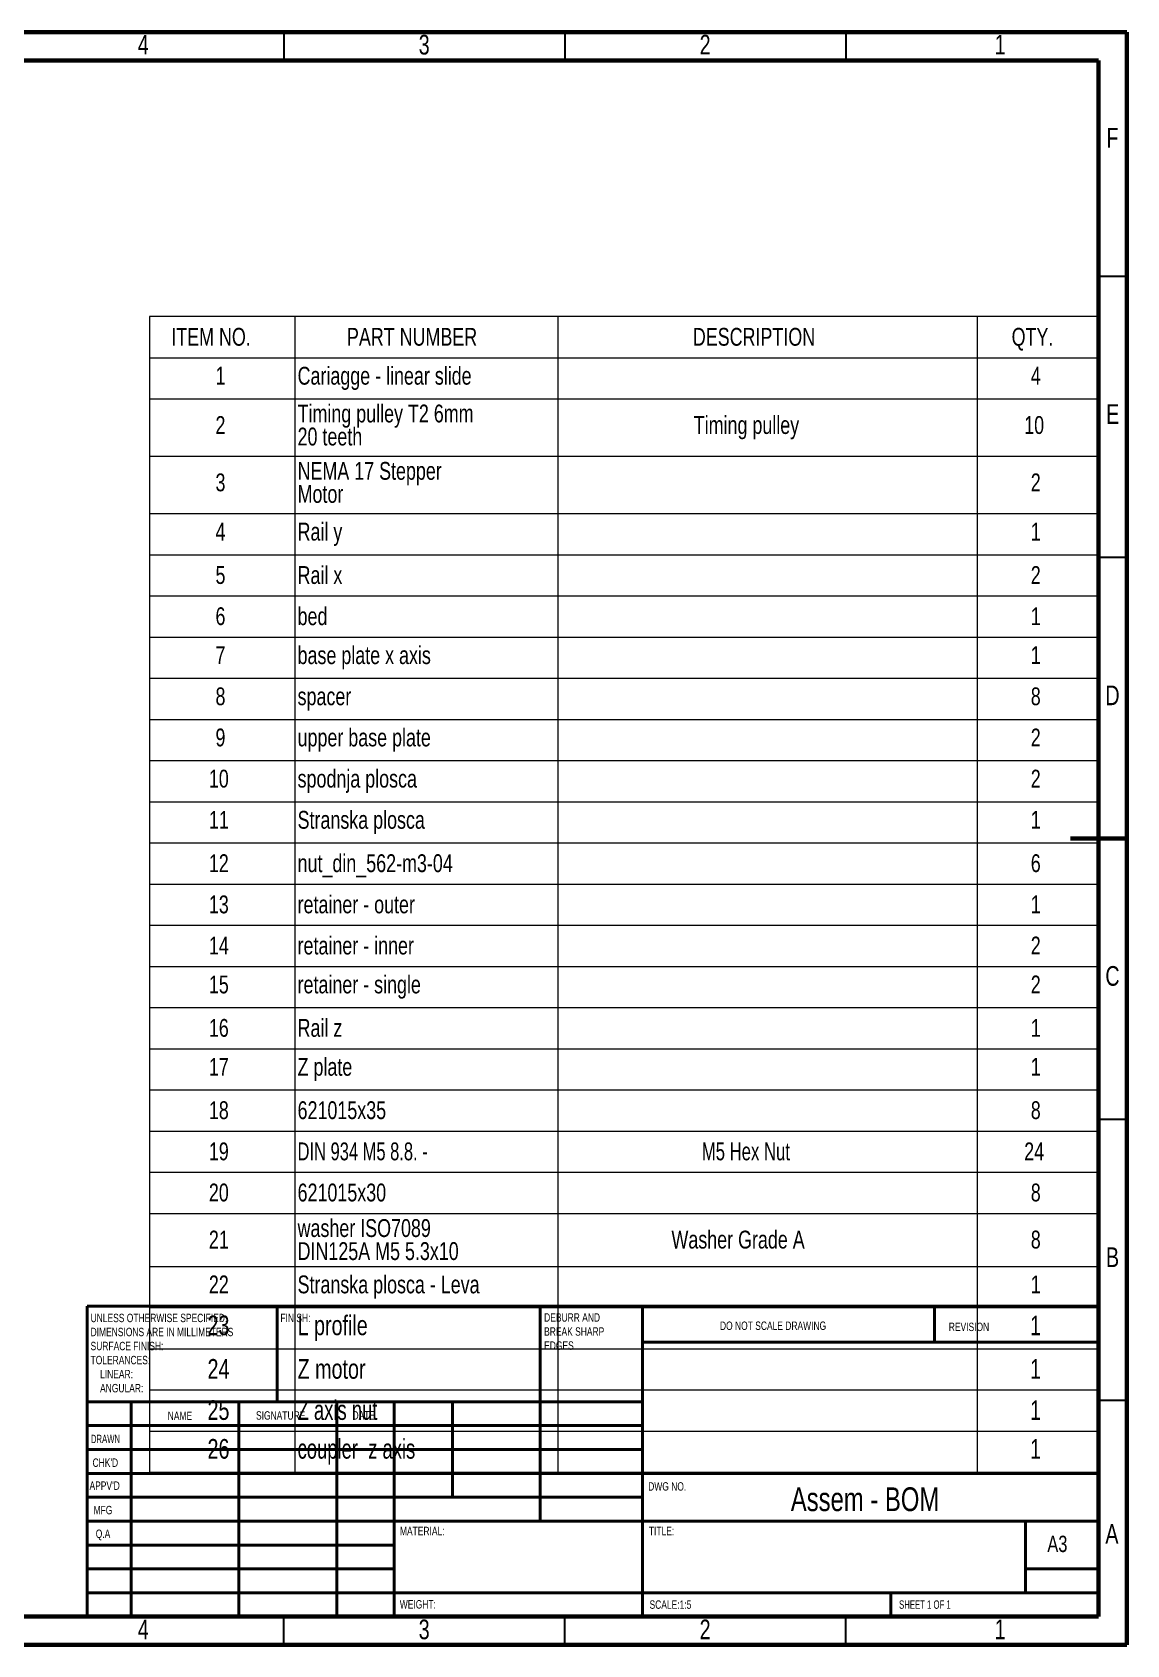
# Model space of a CAD drawing. Header units: millimetres. Extents: x 15 to 415, y 5 to 292.
# Drawn here: x 220.2 to 415, y 5 to 292 of the extents above; entities that cross this region are included whole.
import ezdxf

# ---------------------------------------------------------------- set-up
doc = ezdxf.new("R2010")
doc.units = ezdxf.units.MM
doc.styles.add('SLDTEXTSTYLE0', font='TXT', dxfattribs={"width": 0.75})
doc.styles.add('SLDTEXTSTYLE1', font='TXT', dxfattribs={"width": 0.686449})
doc.styles.add('SLDTEXTSTYLE2', font='TXT', dxfattribs={"width": 0.6875})
doc.styles.add('SLDTEXTSTYLE3', font='TXT', dxfattribs={"width": 0.691176})
doc.styles.add('SLDTEXTSTYLE4', font='TXT', dxfattribs={"width": 0.7})

# ---------------------------------------------------------------- blocks, each defined once
blk = doc.blocks.new('SW_NOTE_0')
at = {"color": 0, "linetype": 'Continuous', "lineweight": 0, "char_height": 1.5, "attachment_point": 1, "style": 'SLDTEXTSTYLE0'}
for s, insert in [('UNLESS OTHERWISE SPECIFIED:', (0, 1.93)), ('DIMENSIONS ARE IN MILLIMETERS', (0, -0.57)), ('TOLERANCES:', (0, -5.57)), ('SURFACE FINISH:', (0, -3.07)), ('LINEAR:', (1.69, -8.07)), ('ANGULAR:', (1.69, -10.57))]:
    blk.add_mtext(s, dxfattribs=dict(at, insert=insert))
blk = doc.blocks.new('SW_NOTE_1')
at = {"color": 0, "linetype": 'Continuous', "lineweight": 0, "char_height": 1.5, "attachment_point": 1, "style": 'SLDTEXTSTYLE0'}
for s, insert in [('DEBURR AND', (0, 1.93)), ('BREAK SHARP', (0, -0.57)), ('EDGES', (0, -3.07))]:
    blk.add_mtext(s, dxfattribs=dict(at, insert=insert))
blk = doc.blocks.new('SW_TABLEANNOTATION_0')
at = {"color": 0, "linetype": 'Continuous', "lineweight": 0}
for p, q in [((0, 0), (0, -205.69)), ((168.76, 0), (0, 0)), ((25.88, 0), (25.88, -7.33)), ((72.7, 0), (72.7, -7.33)), ((147.33, 0), (147.33, -7.33)), ((168.76, -205.69), (168.76, 0)), ((0, -7.33), (168.76, -7.33)), ((25.88, -7.33), (25.88, -205.69)), ((72.7, -7.33), (72.7, -205.69)), ((147.33, -7.33), (147.33, -205.69)), ((0, -14.65), (168.76, -14.65)), ((0, -24.86), (168.76, -24.86)), ((0, -35.08), (168.76, -35.08)), ((0, -42.4), (168.76, -42.4)), ((0, -49.73), (168.76, -49.73)), ((0, -57.06), (168.76, -57.06)), ((0, -64.38), (168.76, -64.38)), ((0, -71.71), (168.76, -71.71)), ((0, -79.04), (168.76, -79.04)), ((0, -86.36), (168.76, -86.36)), ((0, -93.69), (168.76, -93.69)), ((0, -101.02), (168.76, -101.02)), ((0, -108.34), (168.76, -108.34)), ((0, -115.67), (168.76, -115.67)), ((0, -123), (168.76, -123)), ((0, -130.33), (168.76, -130.33)), ((0, -137.65), (168.76, -137.65)), ((0, -144.98), (168.76, -144.98)), ((0, -152.31), (168.76, -152.31)), ((0, -159.63), (168.76, -159.63)), ((0, -169.05), (168.76, -169.05)), ((0, -176.38), (168.76, -176.38)), ((0, -183.71), (168.76, -183.71)), ((0, -191.04), (168.76, -191.04)), ((0, -198.36), (168.76, -198.36)), ((0, -205.69), (168.76, -205.69))]:
    blk.add_line(p, q, dxfattribs=at)
at = {"color": 0, "linetype": 'Continuous', "lineweight": 0, "attachment_point": 1}
for s, insert, char_height, style in [('ITEM NO.', (3.9, -2.02), 3.175, 'SLDTEXTSTYLE0'), ('PART NUMBER', (35.17, -2.02), 3.175, 'SLDTEXTSTYLE0'), ('DESCRIPTION', (96.73, -2.02), 3.175, 'SLDTEXTSTYLE0'), ('QTY.', (153.46, -2.02), 3.175, 'SLDTEXTSTYLE0'), ('1', (11.77, -8.95), 3.17, 'SLDTEXTSTYLE0'), ('Cariagge - linear slide', (26.38, -8.95), 3.175, 'SLDTEXTSTYLE0'), ('4', (156.87, -8.95), 3.17, 'SLDTEXTSTYLE0'), ('Timing pulley T2 6mm', (26.38, -15.67), 3.175, 'SLDTEXTSTYLE0'), ('2', (11.77, -17.72), 3.17, 'SLDTEXTSTYLE0'), ('20 teeth', (26.38, -19.77), 3.175, 'SLDTEXTSTYLE0'), ('Timing pulley', (96.89, -17.72), 3.175, 'SLDTEXTSTYLE0'), ('10', (155.7, -17.72), 3.175, 'SLDTEXTSTYLE0'), ('3', (11.77, -27.93), 3.17, 'SLDTEXTSTYLE0'), ('NEMA 17 Stepper', (26.38, -25.88), 3.175, 'SLDTEXTSTYLE0'), ('2', (156.87, -27.93), 3.17, 'SLDTEXTSTYLE0'), ('Motor', (26.38, -29.98), 3.175, 'SLDTEXTSTYLE0'), ('4', (11.77, -36.7), 3.17, 'SLDTEXTSTYLE0'), ('Rail y', (26.38, -36.7), 3.175, 'SLDTEXTSTYLE0'), ('1', (156.87, -36.7), 3.17, 'SLDTEXTSTYLE0'), ('5', (11.77, -44.42), 3.17, 'SLDTEXTSTYLE0'), ('Rail x', (26.38, -44.42), 3.175, 'SLDTEXTSTYLE0'), ('2', (156.87, -44.42), 3.17, 'SLDTEXTSTYLE0'), ('bed', (26.38, -51.75), 3.175, 'SLDTEXTSTYLE0'), ('6', (11.77, -51.75), 3.17, 'SLDTEXTSTYLE0'), ('1', (156.87, -51.75), 3.17, 'SLDTEXTSTYLE0'), ('7', (11.77, -58.68), 3.17, 'SLDTEXTSTYLE0'), ('base plate x axis', (26.38, -58.68), 3.175, 'SLDTEXTSTYLE0'), ('1', (156.87, -58.68), 3.17, 'SLDTEXTSTYLE0'), ('8', (11.77, -66.01), 3.17, 'SLDTEXTSTYLE0'), ('8', (156.87, -66.01), 3.17, 'SLDTEXTSTYLE0'), ('spacer', (26.38, -66.01), 3.175, 'SLDTEXTSTYLE0'), ('9', (11.77, -73.33), 3.17, 'SLDTEXTSTYLE0'), ('upper base plate', (26.38, -73.33), 3.175, 'SLDTEXTSTYLE0'), ('2', (156.87, -73.33), 3.17, 'SLDTEXTSTYLE0'), ('10', (10.59, -80.66), 3.175, 'SLDTEXTSTYLE0'), ('spodnja plosca', (26.38, -80.66), 3.175, 'SLDTEXTSTYLE0'), ('2', (156.87, -80.66), 3.17, 'SLDTEXTSTYLE0'), ('11', (10.59, -87.99), 3.175, 'SLDTEXTSTYLE0'), ('Stranska plosca', (26.38, -87.99), 3.175, 'SLDTEXTSTYLE0'), ('1', (156.87, -87.99), 3.17, 'SLDTEXTSTYLE0'), ('12', (10.59, -95.71), 3.175, 'SLDTEXTSTYLE0'), ('nut_din_562-m3-04', (26.38, -95.71), 3.175, 'SLDTEXTSTYLE0'), ('6', (156.87, -95.71), 3.17, 'SLDTEXTSTYLE0'), ('13', (10.59, -103.04), 3.175, 'SLDTEXTSTYLE0'), ('retainer - outer', (26.38, -103.04), 3.175, 'SLDTEXTSTYLE0'), ('1', (156.87, -103.04), 3.17, 'SLDTEXTSTYLE0'), ('14', (10.59, -110.36), 3.175, 'SLDTEXTSTYLE0'), ('retainer - inner', (26.38, -110.36), 3.175, 'SLDTEXTSTYLE0'), ('2', (156.87, -110.36), 3.17, 'SLDTEXTSTYLE0'), ('15', (10.59, -117.29), 3.175, 'SLDTEXTSTYLE0'), ('retainer - single', (26.38, -117.29), 3.175, 'SLDTEXTSTYLE0'), ('2', (156.87, -117.29), 3.17, 'SLDTEXTSTYLE0'), ('16', (10.59, -125.02), 3.175, 'SLDTEXTSTYLE0'), ('Rail z', (26.38, -125.02), 3.175, 'SLDTEXTSTYLE0'), ('1', (156.87, -125.02), 3.17, 'SLDTEXTSTYLE0'), ('17', (10.59, -131.95), 3.175, 'SLDTEXTSTYLE0'), ('Z plate', (26.38, -131.95), 3.175, 'SLDTEXTSTYLE0'), ('1', (156.87, -131.95), 3.17, 'SLDTEXTSTYLE0'), ('18', (10.59, -139.67), 3.175, 'SLDTEXTSTYLE0'), ('621015x35', (26.38, -139.67), 3.175, 'SLDTEXTSTYLE0'), ('8', (156.87, -139.67), 3.17, 'SLDTEXTSTYLE0'), ('19', (10.59, -147), 3.175, 'SLDTEXTSTYLE0'), ('DIN 934 M5 8.8. -', (26.38, -147), 3.175, 'SLDTEXTSTYLE3'), ('M5 Hex Nut', (98.32, -147), 3.175, 'SLDTEXTSTYLE4'), ('24', (155.7, -147), 3.175, 'SLDTEXTSTYLE0'), ('20', (10.59, -154.32), 3.175, 'SLDTEXTSTYLE0'), ('621015x30', (26.38, -154.32), 3.175, 'SLDTEXTSTYLE0'), ('8', (156.87, -154.32), 3.17, 'SLDTEXTSTYLE0'), ('washer ISO7089', (26.38, -160.65), 3.175, 'SLDTEXTSTYLE0'), ('21', (10.59, -162.7), 3.175, 'SLDTEXTSTYLE0'), ('Washer Grade A', (92.92, -162.7), 3.175, 'SLDTEXTSTYLE0'), ('8', (156.87, -162.7), 3.17, 'SLDTEXTSTYLE0'), ('DIN125A M5 5.3x10', (26.38, -164.75), 3.175, 'SLDTEXTSTYLE0'), ('22', (10.59, -170.68), 3.175, 'SLDTEXTSTYLE0'), ('Stranska plosca - Leva', (26.38, -170.68), 3.175, 'SLDTEXTSTYLE0'), ('1', (156.87, -170.68), 3.17, 'SLDTEXTSTYLE0'), ('23', (10.35, -177.8), 3.5, 'SLDTEXTSTYLE0'), ('L profile', (26.38, -177.8), 3.5, 'SLDTEXTSTYLE0'), ('1', (156.75, -177.8), 3.5, 'SLDTEXTSTYLE0'), ('24', (10.35, -185.55), 3.5, 'SLDTEXTSTYLE0'), ('Z motor', (26.38, -185.55), 3.5, 'SLDTEXTSTYLE0'), ('1', (156.75, -185.55), 3.5, 'SLDTEXTSTYLE0'), ('25', (10.35, -192.88), 3.5, 'SLDTEXTSTYLE0'), ('Z axis nut', (26.38, -192.88), 3.5, 'SLDTEXTSTYLE4'), ('1', (156.75, -192.88), 3.5, 'SLDTEXTSTYLE0'), ('26', (10.35, -199.78), 3.5, 'SLDTEXTSTYLE0'), ('coupler  z axis', (26.38, -199.78), 3.5, 'SLDTEXTSTYLE4'), ('1', (156.75, -199.78), 3.5, 'SLDTEXTSTYLE0')]:
    blk.add_mtext(s, dxfattribs=dict(at, insert=insert, char_height=char_height, style=style))

msp = doc.modelspace()

# ---------------------------------------------------------------- linework, layer by layer
at = {"color": 7, "linetype": 'Continuous', "lineweight": 60}
for p, q in [((15, 292), (415, 292)), ((415, 292), (415, 5)), ((20, 287), (410, 287)), ((410, 287), (410, 10)), ((415, 148.5), (405, 148.5)), ((410, 65.25), (410, 10)), ((410, 10), (20, 10)), ((410, 10), (222.8, 10)), ((415, 5), (15, 5))]:
    msp.add_line(p, q, dxfattribs=at)
at = {"color": 7, "linetype": 'Continuous', "lineweight": 30}
for p, q in [((265, 292), (265, 287)), ((315, 292), (315, 287)), ((365, 292), (365, 287)), ((415, 248.5), (410, 248.5)), ((415, 198.5), (410, 198.5)), ((415, 98.5), (410, 98.5)), ((415, 48.5), (410, 48.5)), ((265, 5), (265, 10)), ((315, 5), (315, 10)), ((365, 5), (365, 10))]:
    msp.add_line(p, q, dxfattribs=at)
at = {"color": 7, "linetype": 'Continuous', "lineweight": 40}
for p, q in [((230, 65.25), (410, 65.25)), ((230, 65.25), (230, 10)), ((263.8, 48.25), (263.8, 65.25)), ((310.6, 65.25), (310.6, 27)), ((328.8, 65.25), (328.8, 10)), ((380.8, 58.88), (380.8, 65.25)), ((410, 58.88), (328.8, 58.88)), ((328.8, 48.25), (230, 48.25)), ((237.8, 48.25), (237.8, 10)), ((256.99, 48.25), (256.99, 10)), ((274.4, 48.25), (274.4, 10)), ((284.6, 10), (284.6, 48.25)), ((295, 31.25), (295, 48.25)), ((328.8, 44), (230, 44)), ((328.8, 39.75), (230, 39.75)), ((410, 35.5), (230, 35.5)), ((328.8, 31.25), (230, 31.25)), ((284.6, 27), (230, 27)), ((284.6, 27), (410, 27)), ((397, 14.25), (397, 27)), ((284.6, 22.75), (230, 22.75)), ((284.6, 18.5), (230, 18.5)), ((410, 18.5), (397, 18.5)), ((230, 14.25), (410, 14.25)), ((373, 10), (373, 14.25))]:
    msp.add_line(p, q, dxfattribs=at)

# ---------------------------------------------------------------- block references
at = {"color": 7, "linetype": 'Continuous', "lineweight": 0}
for name, p in [('SW_TABLEANNOTATION_0', (241.05, 241.4)), ('SW_NOTE_0', (230.59, 61.99)), ('SW_NOTE_1', (311.31, 62.07))]:
    msp.add_blockref(name, p, dxfattribs=at)

# ---------------------------------------------------------------- texts
for s, insert, char_height, attachment_point, style in [('4', (239.96, 291.54), 3.5, 2, 'SLDTEXTSTYLE0'), ('3', (289.96, 291.54), 3.5, 2, 'SLDTEXTSTYLE0'), ('2', (339.96, 291.54), 3.5, 2, 'SLDTEXTSTYLE0'), ('1', (392.46, 291.54), 3.5, 2, 'SLDTEXTSTYLE0'), ('F', (412.46, 274.98), 3.5, 2, 'SLDTEXTSTYLE0'), ('E', (412.51, 225.79), 3.5, 2, 'SLDTEXTSTYLE0'), ('D', (412.46, 175.73), 3.5, 2, 'SLDTEXTSTYLE0'), ('C', (412.46, 125.79), 3.5, 2, 'SLDTEXTSTYLE0'), ('B', (412.47, 75.73), 3.5, 2, 'SLDTEXTSTYLE0'), ('FINISH:', (264.37, 63.92), 1.5, 1, 'SLDTEXTSTYLE0'), ('DO NOT SCALE DRAWING', (342.61, 62.53), 1.5, 1, 'SLDTEXTSTYLE0'), ('REVISION', (383.33, 62.33), 1.5, 1, 'SLDTEXTSTYLE0'), ('NAME', (244.32, 46.5), 1.5, 1, 'SLDTEXTSTYLE0'), ('SIGNATURE', (260.03, 46.56), 1.5, 1, 'SLDTEXTSTYLE0'), ('DATE', (277.21, 46.58), 1.5, 1, 'SLDTEXTSTYLE0'), ('DRAWN', (230.64, 42.38), 1.5, 1, 'SLDTEXTSTYLE1'), ("CHK'D", (230.94, 38.16), 1.5, 1, 'SLDTEXTSTYLE0'), ("APPV'D", (230.4, 34.07), 1.5, 1, 'SLDTEXTSTYLE0'), ('DWG NO.', (329.83, 33.93), 1.5, 1, 'SLDTEXTSTYLE0'), ('Assem - BOM', (368.42, 33.02), 4.2333, 2, 'SLDTEXTSTYLE0'), ('MFG', (231.12, 29.72), 1.5, 1, 'SLDTEXTSTYLE0'), ('MATERIAL:', (285.65, 25.99), 1.5, 1, 'SLDTEXTSTYLE0'), ('TITLE:', (329.95, 25.99), 1.5, 1, 'SLDTEXTSTYLE0'), ('A', (412.36, 26.48), 3.5, 2, 'SLDTEXTSTYLE0'), ('Q.A', (231.51, 25.5), 1.5, 1, 'SLDTEXTSTYLE0'), ('A3', (400.87, 24.41), 2.91, 1, 'SLDTEXTSTYLE0'), ('WEIGHT:', (285.62, 12.95), 1.499, 1, 'SLDTEXTSTYLE0'), ('SCALE:1:5', (330.07, 12.9), 1.5, 1, 'SLDTEXTSTYLE0'), ('SHEET 1 OF 1', (374.48, 12.9), 1.5, 1, 'SLDTEXTSTYLE2'), ('4', (239.96, 9.48), 3.5, 2, 'SLDTEXTSTYLE0'), ('3', (289.96, 9.48), 3.5, 2, 'SLDTEXTSTYLE0'), ('2', (339.96, 9.48), 3.5, 2, 'SLDTEXTSTYLE0'), ('1', (392.46, 9.48), 3.5, 2, 'SLDTEXTSTYLE0')]:
    msp.add_mtext(s, dxfattribs=dict(at, insert=insert, char_height=char_height, attachment_point=attachment_point, style=style))

doc.saveas('drawing.dxf')
